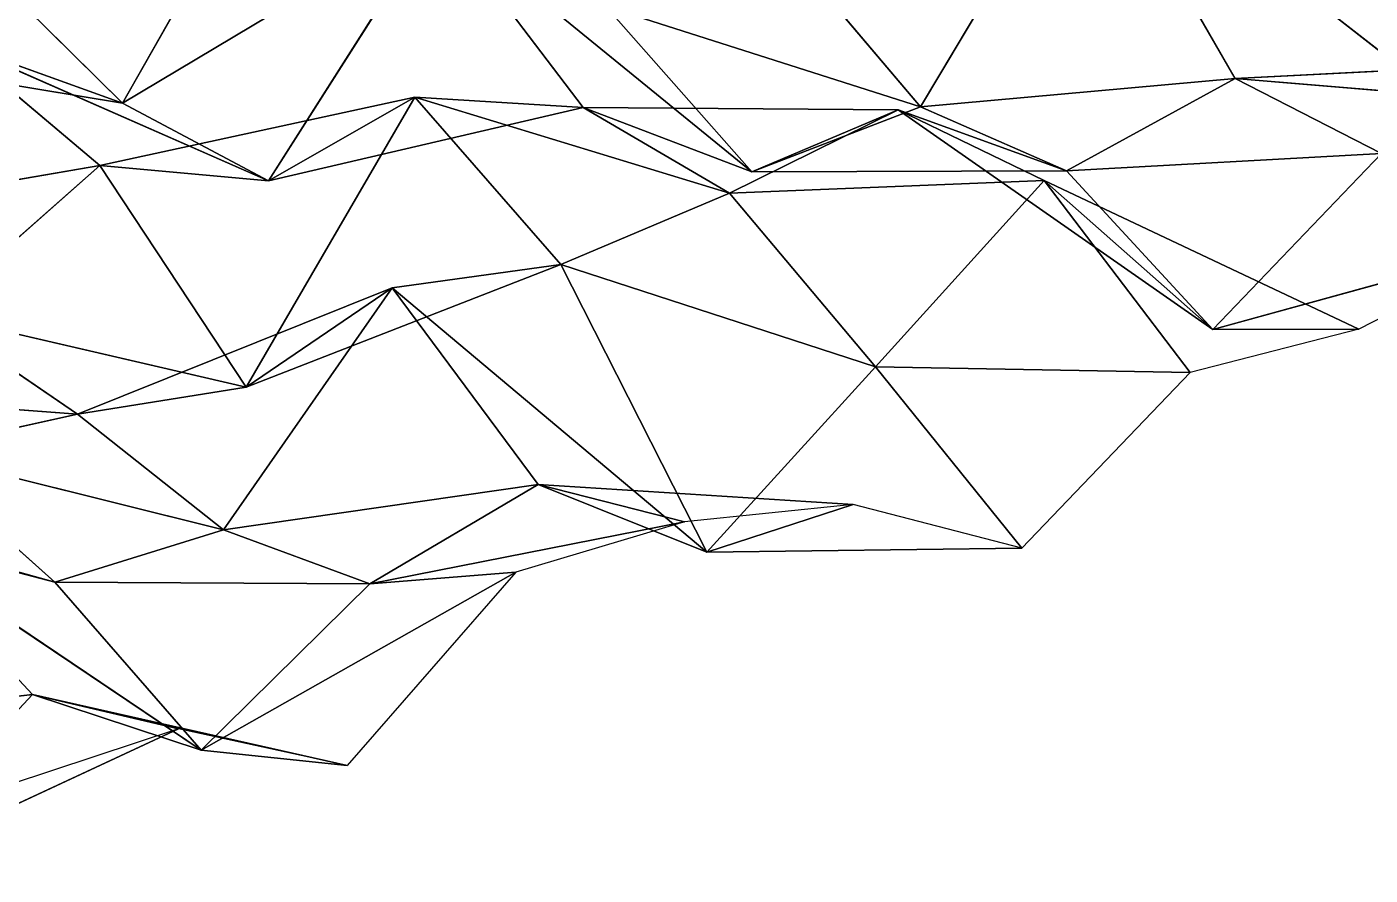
# Model space of a CAD drawing. Header units: metres. Extents: x -3703 to 431, y -1555 to 134.
# Drawn here: x -2841.1 to -2734.3, y -1331.8 to -1264.3 of the extents above; entities that cross this region are included whole.
import ezdxf

# ---------------------------------------------------------------- set-up
doc = ezdxf.new("R2010")
doc.units = ezdxf.units.M

msp = doc.modelspace()

# ---------------------------------------------------------------- linework, layer by layer
for p, q in [((-2820.1292, -1246.8057, -6536.412), (-2833.5454, -1270.3839, -6558.6357)), ((-2833.5454, -1270.3839, -6558.6357), (-2820.1292, -1246.8057, -6536.412)), ((-2756.6248, -1248.2195, -6534.263), (-2770.0413, -1270.6791, -6556.7363)), ((-2770.0413, -1270.6791, -6556.7363), (-2756.6248, -1248.2195, -6534.263)), ((-2731.5808, -1267.7461, -6542.728), (-2756.6248, -1248.2195, -6534.263)), ((-2756.6248, -1248.2195, -6534.263), (-2744.9973, -1268.4214, -6570.0723)), ((-2744.9973, -1268.4214, -6570.0723), (-2756.6248, -1248.2195, -6534.263)), ((-2756.6248, -1248.2195, -6534.263), (-2731.5808, -1267.7461, -6542.728)), ((-2808.5015, -1255.4285, -6574.811), (-2833.5454, -1270.3839, -6558.6357)), ((-2833.5454, -1270.3839, -6558.6357), (-2808.5015, -1255.4285, -6574.811)), ((-2808.5015, -1255.4285, -6574.811), (-2821.918, -1276.571, -6597.5786)), ((-2821.918, -1276.571, -6597.5786), (-2808.5015, -1255.4285, -6574.811)), ((-2783.4575, -1275.8444, -6583.077), (-2808.5015, -1255.4285, -6574.811)), ((-2808.5015, -1255.4285, -6574.811), (-2796.874, -1270.7253, -6611.7173)), ((-2796.874, -1270.7253, -6611.7173), (-2808.5015, -1255.4285, -6574.811)), ((-2808.5015, -1255.4285, -6574.811), (-2783.4575, -1275.8444, -6583.077)), ((-2781.6687, -1256.9564, -6519.478), (-2770.0413, -1270.6791, -6556.7363)), ((-2770.0413, -1270.6791, -6556.7363), (-2781.6687, -1256.9564, -6519.478)), ((-2845.173, -1258.8928, -6520.8784), (-2833.5454, -1270.3839, -6558.6357)), ((-2833.5454, -1270.3839, -6558.6357), (-2845.173, -1258.8928, -6520.8784)), ((-2770.0413, -1270.6791, -6556.7363), (-2795.0852, -1262.6846, -6545.693)), ((-2795.0852, -1262.6846, -6545.693), (-2783.4575, -1275.8444, -6583.077)), ((-2783.4575, -1275.8444, -6583.077), (-2795.0852, -1262.6846, -6545.693)), ((-2795.0852, -1262.6846, -6545.693), (-2770.0413, -1270.6791, -6556.7363)), ((-2833.5454, -1270.3839, -6558.6357), (-2858.5894, -1266.2579, -6546.727)), ((-2858.5894, -1266.2579, -6546.727), (-2833.5454, -1270.3839, -6558.6357)), ((-2833.5454, -1270.3839, -6558.6357), (-2846.962, -1265.5667, -6587.2085)), ((-2821.918, -1276.571, -6597.5786), (-2846.962, -1265.5667, -6587.2085)), ((-2846.962, -1265.5667, -6587.2085), (-2833.5454, -1270.3839, -6558.6357)), ((-2846.962, -1265.5667, -6587.2085), (-2835.3345, -1275.3444, -6625.3486)), ((-2835.3345, -1275.3444, -6625.3486), (-2846.962, -1265.5667, -6587.2085)), ((-2846.962, -1265.5667, -6587.2085), (-2821.918, -1276.571, -6597.5786)), ((-2744.9973, -1268.4214, -6570.0723), (-2770.0413, -1270.6791, -6556.7363)), ((-2770.0413, -1270.6791, -6556.7363), (-2744.9973, -1268.4214, -6570.0723)), ((-2744.9973, -1268.4214, -6570.0723), (-2758.4136, -1275.7657, -6595.926)), ((-2758.4136, -1275.7657, -6595.926), (-2744.9973, -1268.4214, -6570.0723)), ((-2731.5808, -1267.7461, -6542.728), (-2744.9973, -1268.4214, -6570.0723)), ((-2744.9973, -1268.4214, -6570.0723), (-2731.5808, -1267.7461, -6542.728)), ((-2719.9534, -1270.5332, -6582.431), (-2744.9973, -1268.4214, -6570.0723)), ((-2744.9973, -1268.4214, -6570.0723), (-2733.3696, -1274.4038, -6609.0615)), ((-2733.3696, -1274.4038, -6609.0615), (-2744.9973, -1268.4214, -6570.0723)), ((-2744.9973, -1268.4214, -6570.0723), (-2719.9534, -1270.5332, -6582.431)), ((-2810.2905, -1269.9021, -6639.3965), (-2835.3345, -1275.3444, -6625.3486)), ((-2835.3345, -1275.3444, -6625.3486), (-2810.2905, -1269.9021, -6639.3965)), ((-2833.5454, -1270.3839, -6558.6357), (-2821.918, -1276.571, -6597.5786)), ((-2821.918, -1276.571, -6597.5786), (-2833.5454, -1270.3839, -6558.6357)), ((-2810.2905, -1269.9021, -6639.3965), (-2823.7068, -1292.9878, -6661.73)), ((-2823.7068, -1292.9878, -6661.73), (-2810.2905, -1269.9021, -6639.3965)), ((-2821.918, -1276.571, -6597.5786), (-2810.2905, -1269.9021, -6639.3965)), ((-2810.2905, -1269.9021, -6639.3965), (-2821.918, -1276.571, -6597.5786)), ((-2796.874, -1270.7253, -6611.7173), (-2821.918, -1276.571, -6597.5786)), ((-2821.918, -1276.571, -6597.5786), (-2796.874, -1270.7253, -6611.7173)), ((-2796.874, -1270.7253, -6611.7173), (-2810.2905, -1269.9021, -6639.3965)), ((-2785.2466, -1277.542, -6650.5195), (-2810.2905, -1269.9021, -6639.3965)), ((-2810.2905, -1269.9021, -6639.3965), (-2796.874, -1270.7253, -6611.7173)), ((-2810.2905, -1269.9021, -6639.3965), (-2798.6628, -1283.2411, -6676.74)), ((-2798.6628, -1283.2411, -6676.74), (-2810.2905, -1269.9021, -6639.3965)), ((-2810.2905, -1269.9021, -6639.3965), (-2785.2466, -1277.542, -6650.5195)), ((-2783.4575, -1275.8444, -6583.077), (-2796.874, -1270.7253, -6611.7173)), ((-2771.83, -1270.9176, -6624.5054), (-2796.874, -1270.7253, -6611.7173)), ((-2796.874, -1270.7253, -6611.7173), (-2783.4575, -1275.8444, -6583.077)), ((-2796.874, -1270.7253, -6611.7173), (-2785.2466, -1277.542, -6650.5195)), ((-2785.2466, -1277.542, -6650.5195), (-2796.874, -1270.7253, -6611.7173)), ((-2796.874, -1270.7253, -6611.7173), (-2771.83, -1270.9176, -6624.5054)), ((-2770.0413, -1270.6791, -6556.7363), (-2783.4575, -1275.8444, -6583.077)), ((-2783.4575, -1275.8444, -6583.077), (-2770.0413, -1270.6791, -6556.7363)), ((-2770.0413, -1270.6791, -6556.7363), (-2758.4136, -1275.7657, -6595.926)), ((-2758.4136, -1275.7657, -6595.926), (-2770.0413, -1270.6791, -6556.7363)), ((-2771.83, -1270.9176, -6624.5054), (-2785.2466, -1277.542, -6650.5195)), ((-2785.2466, -1277.542, -6650.5195), (-2771.83, -1270.9176, -6624.5054)), ((-2783.4575, -1275.8444, -6583.077), (-2771.83, -1270.9176, -6624.5054)), ((-2771.83, -1270.9176, -6624.5054), (-2783.4575, -1275.8444, -6583.077)), ((-2758.4136, -1275.7657, -6595.926), (-2771.83, -1270.9176, -6624.5054)), ((-2746.7861, -1288.4128, -6633.4243), (-2771.83, -1270.9176, -6624.5054)), ((-2771.83, -1270.9176, -6624.5054), (-2758.4136, -1275.7657, -6595.926)), ((-2771.83, -1270.9176, -6624.5054), (-2760.2026, -1276.5552, -6663.5713)), ((-2760.2026, -1276.5552, -6663.5713), (-2771.83, -1270.9176, -6624.5054)), ((-2771.83, -1270.9176, -6624.5054), (-2746.7861, -1288.4128, -6633.4243)), ((-2733.3696, -1274.4038, -6609.0615), (-2758.4136, -1275.7657, -6595.926)), ((-2758.4136, -1275.7657, -6595.926), (-2733.3696, -1274.4038, -6609.0615)), ((-2733.3696, -1274.4038, -6609.0615), (-2746.7861, -1288.4128, -6633.4243)), ((-2746.7861, -1288.4128, -6633.4243), (-2733.3696, -1274.4038, -6609.0615)), ((-2835.3345, -1275.3444, -6625.3486), (-2860.3784, -1279.656, -6611.553)), ((-2860.3784, -1279.656, -6611.553), (-2835.3345, -1275.3444, -6625.3486)), ((-2835.3345, -1275.3444, -6625.3486), (-2848.7507, -1287.1956, -6650.194)), ((-2848.7507, -1287.1956, -6650.194), (-2835.3345, -1275.3444, -6625.3486)), ((-2821.918, -1276.571, -6597.5786), (-2835.3345, -1275.3444, -6625.3486)), ((-2835.3345, -1275.3444, -6625.3486), (-2821.918, -1276.571, -6597.5786)), ((-2835.3345, -1275.3444, -6625.3486), (-2823.7068, -1292.9878, -6661.73)), ((-2823.7068, -1292.9878, -6661.73), (-2835.3345, -1275.3444, -6625.3486)), ((-2758.4136, -1275.7657, -6595.926), (-2783.4575, -1275.8444, -6583.077)), ((-2783.4575, -1275.8444, -6583.077), (-2758.4136, -1275.7657, -6595.926)), ((-2758.4136, -1275.7657, -6595.926), (-2746.7861, -1288.4128, -6633.4243)), ((-2746.7861, -1288.4128, -6633.4243), (-2758.4136, -1275.7657, -6595.926)), ((-2760.2026, -1276.5552, -6663.5713), (-2785.2466, -1277.542, -6650.5195)), ((-2785.2466, -1277.542, -6650.5195), (-2760.2026, -1276.5552, -6663.5713)), ((-2760.2026, -1276.5552, -6663.5713), (-2773.619, -1291.3834, -6687.751)), ((-2773.619, -1291.3834, -6687.751), (-2760.2026, -1276.5552, -6663.5713)), ((-2746.7861, -1288.4128, -6633.4243), (-2760.2026, -1276.5552, -6663.5713)), ((-2735.1587, -1288.3682, -6673.761), (-2760.2026, -1276.5552, -6663.5713)), ((-2760.2026, -1276.5552, -6663.5713), (-2746.7861, -1288.4128, -6633.4243)), ((-2760.2026, -1276.5552, -6663.5713), (-2748.575, -1291.8253, -6700.4834)), ((-2748.575, -1291.8253, -6700.4834), (-2760.2026, -1276.5552, -6663.5713)), ((-2760.2026, -1276.5552, -6663.5713), (-2735.1587, -1288.3682, -6673.761)), ((-2785.2466, -1277.542, -6650.5195), (-2798.6628, -1283.2411, -6676.74)), ((-2798.6628, -1283.2411, -6676.74), (-2785.2466, -1277.542, -6650.5195)), ((-2785.2466, -1277.542, -6650.5195), (-2773.619, -1291.3834, -6687.751)), ((-2773.619, -1291.3834, -6687.751), (-2785.2466, -1277.542, -6650.5195)), ((-2721.7422, -1281.5182, -6647.7974), (-2746.7861, -1288.4128, -6633.4243)), ((-2746.7861, -1288.4128, -6633.4243), (-2721.7422, -1281.5182, -6647.7974)), ((-2721.7422, -1281.5182, -6647.7974), (-2735.1587, -1288.3682, -6673.761)), ((-2798.6628, -1283.2411, -6676.74), (-2823.7068, -1292.9878, -6661.73)), ((-2823.7068, -1292.9878, -6661.73), (-2798.6628, -1283.2411, -6676.74)), ((-2798.6628, -1283.2411, -6676.74), (-2812.0793, -1285.0754, -6703.8257)), ((-2812.0793, -1285.0754, -6703.8257), (-2798.6628, -1283.2411, -6676.74)), ((-2773.619, -1291.3834, -6687.751), (-2798.6628, -1283.2411, -6676.74)), ((-2798.6628, -1283.2411, -6676.74), (-2787.0354, -1306.1385, -6711.947)), ((-2787.0354, -1306.1385, -6711.947), (-2798.6628, -1283.2411, -6676.74)), ((-2798.6628, -1283.2411, -6676.74), (-2773.619, -1291.3834, -6687.751)), ((-2812.0793, -1285.0754, -6703.8257), (-2837.1233, -1295.1366, -6688.7446)), ((-2837.1233, -1295.1366, -6688.7446), (-2812.0793, -1285.0754, -6703.8257)), ((-2812.0793, -1285.0754, -6703.8257), (-2825.4956, -1304.3486, -6727.0117)), ((-2825.4956, -1304.3486, -6727.0117), (-2812.0793, -1285.0754, -6703.8257)), ((-2823.7068, -1292.9878, -6661.73), (-2812.0793, -1285.0754, -6703.8257)), ((-2812.0793, -1285.0754, -6703.8257), (-2823.7068, -1292.9878, -6661.73)), ((-2787.0354, -1306.1385, -6711.947), (-2812.0793, -1285.0754, -6703.8257)), ((-2812.0793, -1285.0754, -6703.8257), (-2800.4517, -1300.7421, -6740.6494)), ((-2800.4517, -1300.7421, -6740.6494), (-2812.0793, -1285.0754, -6703.8257)), ((-2812.0793, -1285.0754, -6703.8257), (-2787.0354, -1306.1385, -6711.947)), ((-2823.7068, -1292.9878, -6661.73), (-2848.7507, -1287.1956, -6650.194)), ((-2848.7507, -1287.1956, -6650.194), (-2837.1233, -1295.1366, -6688.7446)), ((-2837.1233, -1295.1366, -6688.7446), (-2848.7507, -1287.1956, -6650.194)), ((-2848.7507, -1287.1956, -6650.194), (-2823.7068, -1292.9878, -6661.73)), ((-2735.1587, -1288.3682, -6673.761), (-2748.575, -1291.8253, -6700.4834)), ((-2746.7861, -1288.4128, -6633.4243), (-2735.1587, -1288.3682, -6673.761)), ((-2735.1587, -1288.3682, -6673.761), (-2746.7861, -1288.4128, -6633.4243)), ((-2773.619, -1291.3834, -6687.751), (-2787.0354, -1306.1385, -6711.947)), ((-2787.0354, -1306.1385, -6711.947), (-2773.619, -1291.3834, -6687.751)), ((-2748.575, -1291.8253, -6700.4834), (-2773.619, -1291.3834, -6687.751)), ((-2773.619, -1291.3834, -6687.751), (-2761.9915, -1305.8137, -6724.8506)), ((-2761.9915, -1305.8137, -6724.8506), (-2773.619, -1291.3834, -6687.751)), ((-2773.619, -1291.3834, -6687.751), (-2748.575, -1291.8253, -6700.4834)), ((-2748.575, -1291.8253, -6700.4834), (-2761.9915, -1305.8137, -6724.8506)), ((-2837.1233, -1295.1366, -6688.7446), (-2862.1672, -1293.266, -6676.3315)), ((-2862.1672, -1293.266, -6676.3315), (-2837.1233, -1295.1366, -6688.7446)), ((-2823.7068, -1292.9878, -6661.73), (-2837.1233, -1295.1366, -6688.7446)), ((-2837.1233, -1295.1366, -6688.7446), (-2823.7068, -1292.9878, -6661.73)), ((-2837.1233, -1295.1366, -6688.7446), (-2850.5396, -1298.1274, -6715.572)), ((-2850.5396, -1298.1274, -6715.572), (-2837.1233, -1295.1366, -6688.7446)), ((-2837.1233, -1295.1366, -6688.7446), (-2825.4956, -1304.3486, -6727.0117)), ((-2825.4956, -1304.3486, -6727.0117), (-2837.1233, -1295.1366, -6688.7446)), ((-2825.4956, -1304.3486, -6727.0117), (-2850.5396, -1298.1274, -6715.572)), ((-2850.5396, -1298.1274, -6715.572), (-2838.912, -1308.5192, -6753.5747)), ((-2838.912, -1308.5192, -6753.5747), (-2850.5396, -1298.1274, -6715.572)), ((-2850.5396, -1298.1274, -6715.572), (-2825.4956, -1304.3486, -6727.0117)), ((-2800.4517, -1300.7421, -6740.6494), (-2825.4956, -1304.3486, -6727.0117)), ((-2825.4956, -1304.3486, -6727.0117), (-2800.4517, -1300.7421, -6740.6494)), ((-2800.4517, -1300.7421, -6740.6494), (-2813.8682, -1308.6521, -6766.376)), ((-2813.8682, -1308.6521, -6766.376), (-2800.4517, -1300.7421, -6740.6494)), ((-2787.0354, -1306.1385, -6711.947), (-2800.4517, -1300.7421, -6740.6494)), ((-2775.4077, -1302.3395, -6753.1235), (-2800.4517, -1300.7421, -6740.6494)), ((-2800.4517, -1300.7421, -6740.6494), (-2787.0354, -1306.1385, -6711.947)), ((-2800.4517, -1300.7421, -6740.6494), (-2788.8242, -1303.7213, -6780.31)), ((-2788.8242, -1303.7213, -6780.31), (-2800.4517, -1300.7421, -6740.6494)), ((-2800.4517, -1300.7421, -6740.6494), (-2775.4077, -1302.3395, -6753.1235)), ((-2838.912, -1308.5192, -6753.5747), (-2863.956, -1301.5518, -6742.3013)), ((-2863.956, -1301.5518, -6742.3013), (-2838.912, -1308.5192, -6753.5747)), ((-2775.4077, -1302.3395, -6753.1235), (-2788.8242, -1303.7213, -6780.31)), ((-2787.0354, -1306.1385, -6711.947), (-2775.4077, -1302.3395, -6753.1235)), ((-2775.4077, -1302.3395, -6753.1235), (-2787.0354, -1306.1385, -6711.947)), ((-2761.9915, -1305.8137, -6724.8506), (-2775.4077, -1302.3395, -6753.1235)), ((-2788.8242, -1303.7213, -6780.31), (-2813.8682, -1308.6521, -6766.376)), ((-2813.8682, -1308.6521, -6766.376), (-2788.8242, -1303.7213, -6780.31)), ((-2788.8242, -1303.7213, -6780.31), (-2802.2407, -1307.713, -6806.9126)), ((-2838.912, -1308.5192, -6753.5747), (-2852.3286, -1305.0265, -6781.851)), ((-2827.2847, -1321.882, -6790.913), (-2852.3286, -1305.0265, -6781.851)), ((-2852.3286, -1305.0265, -6781.851), (-2838.912, -1308.5192, -6753.5747)), ((-2852.3286, -1305.0265, -6781.851), (-2840.701, -1317.4501, -6819.3994)), ((-2840.701, -1317.4501, -6819.3994), (-2852.3286, -1305.0265, -6781.851)), ((-2852.3286, -1305.0265, -6781.851), (-2827.2847, -1321.882, -6790.913)), ((-2825.4956, -1304.3486, -6727.0117), (-2838.912, -1308.5192, -6753.5747)), ((-2838.912, -1308.5192, -6753.5747), (-2825.4956, -1304.3486, -6727.0117)), ((-2825.4956, -1304.3486, -6727.0117), (-2813.8682, -1308.6521, -6766.376)), ((-2813.8682, -1308.6521, -6766.376), (-2825.4956, -1304.3486, -6727.0117)), ((-2761.9915, -1305.8137, -6724.8506), (-2787.0354, -1306.1385, -6711.947)), ((-2787.0354, -1306.1385, -6711.947), (-2761.9915, -1305.8137, -6724.8506)), ((-2802.2407, -1307.713, -6806.9126), (-2827.2847, -1321.882, -6790.913)), ((-2827.2847, -1321.882, -6790.913), (-2802.2407, -1307.713, -6806.9126)), ((-2802.2407, -1307.713, -6806.9126), (-2815.657, -1323.121, -6830.963)), ((-2813.8682, -1308.6521, -6766.376), (-2802.2407, -1307.713, -6806.9126)), ((-2802.2407, -1307.713, -6806.9126), (-2813.8682, -1308.6521, -6766.376)), ((-2813.8682, -1308.6521, -6766.376), (-2838.912, -1308.5192, -6753.5747)), ((-2838.912, -1308.5192, -6753.5747), (-2827.2847, -1321.882, -6790.913)), ((-2827.2847, -1321.882, -6790.913), (-2838.912, -1308.5192, -6753.5747)), ((-2838.912, -1308.5192, -6753.5747), (-2813.8682, -1308.6521, -6766.376)), ((-2813.8682, -1308.6521, -6766.376), (-2827.2847, -1321.882, -6790.913)), ((-2827.2847, -1321.882, -6790.913), (-2813.8682, -1308.6521, -6766.376)), ((-2840.701, -1317.4501, -6819.3994), (-2865.7449, -1320.44, -6805.9)), ((-2865.7449, -1320.44, -6805.9), (-2840.701, -1317.4501, -6819.3994)), ((-2840.701, -1317.4501, -6819.3994), (-2854.1174, -1331.8347, -6843.6787)), ((-2854.1174, -1331.8347, -6843.6787), (-2840.701, -1317.4501, -6819.3994)), ((-2827.2847, -1321.882, -6790.913), (-2840.701, -1317.4501, -6819.3994)), ((-2815.657, -1323.121, -6830.963), (-2840.701, -1317.4501, -6819.3994)), ((-2840.701, -1317.4501, -6819.3994), (-2827.2847, -1321.882, -6790.913)), ((-2840.701, -1317.4501, -6819.3994), (-2829.0735, -1320.1991, -6859.112)), ((-2829.0735, -1320.1991, -6859.112), (-2840.701, -1317.4501, -6819.3994)), ((-2840.701, -1317.4501, -6819.3994), (-2815.657, -1323.121, -6830.963)), ((-2829.0735, -1320.1991, -6859.112), (-2854.1174, -1331.8347, -6843.6787)), ((-2854.1174, -1331.8347, -6843.6787), (-2829.0735, -1320.1991, -6859.112)), ((-2829.0735, -1320.1991, -6859.112), (-2842.4897, -1324.6271, -6885.617)), ((-2815.657, -1323.121, -6830.963), (-2829.0735, -1320.1991, -6859.112)), ((-2827.2847, -1321.882, -6790.913), (-2815.657, -1323.121, -6830.963)), ((-2815.657, -1323.121, -6830.963), (-2827.2847, -1321.882, -6790.913))]:
    msp.add_line(p, q)
for points in [[(-2743.2085, -1243.0353, -6507.927), (-2731.5808, -1267.7461, -6542.728), (-2756.6248, -1248.2195, -6534.263), (-2756.6248, -1248.2194, -6534.263)], [(-2731.5808, -1267.7461, -6542.728), (-2743.2085, -1243.0353, -6507.927), (-2718.1646, -1258.4031, -6517.322), (-2718.1646, -1258.403, -6517.322)], [(-2833.5454, -1270.3839, -6558.6357), (-2845.173, -1258.8928, -6520.8784), (-2820.1292, -1246.8057, -6536.412), (-2820.1292, -1246.8055, -6536.412)], [(-2820.1292, -1246.8057, -6536.412), (-2808.5015, -1255.4285, -6574.811), (-2833.5454, -1270.3839, -6558.6357), (-2833.5454, -1270.3838, -6558.6357)], [(-2770.0413, -1270.6791, -6556.7363), (-2781.6687, -1256.9564, -6519.478), (-2756.6248, -1248.2195, -6534.263), (-2756.6248, -1248.2194, -6534.263)], [(-2756.6248, -1248.2195, -6534.263), (-2744.9973, -1268.4214, -6570.0723), (-2770.0413, -1270.6791, -6556.7363), (-2770.0413, -1270.679, -6556.7363)], [(-2744.9973, -1268.4214, -6570.0723), (-2756.6248, -1248.2195, -6534.263), (-2731.5808, -1267.7461, -6542.728), (-2731.5808, -1267.746, -6542.728)], [(-2821.918, -1276.571, -6597.5786), (-2833.5454, -1270.3839, -6558.6357), (-2808.5015, -1255.4285, -6574.811), (-2808.5015, -1255.4283, -6574.811)], [(-2808.5015, -1255.4285, -6574.811), (-2796.874, -1270.7253, -6611.7173), (-2821.918, -1276.571, -6597.5786), (-2821.918, -1276.5709, -6597.5786)], [(-2795.0852, -1262.6846, -6545.693), (-2783.4575, -1275.8444, -6583.077), (-2808.5015, -1255.4285, -6574.811), (-2808.5015, -1255.4283, -6574.811)], [(-2796.874, -1270.7253, -6611.7173), (-2808.5015, -1255.4285, -6574.811), (-2783.4575, -1275.8444, -6583.077), (-2783.4575, -1275.8442, -6583.077)], [(-2781.6687, -1256.9564, -6519.478), (-2770.0413, -1270.6791, -6556.7363), (-2795.0852, -1262.6846, -6545.693), (-2795.0852, -1262.6844, -6545.693)], [(-2845.173, -1258.8928, -6520.8784), (-2833.5454, -1270.3839, -6558.6357), (-2858.5894, -1266.2579, -6546.727), (-2858.5894, -1266.2578, -6546.727)], [(-2783.4575, -1275.8444, -6583.077), (-2795.0852, -1262.6846, -6545.693), (-2770.0413, -1270.6791, -6556.7363), (-2770.0413, -1270.679, -6556.7363)], [(-2846.962, -1265.5667, -6587.2085), (-2835.3345, -1275.3444, -6625.3486), (-2860.3784, -1279.656, -6611.553), (-2860.3784, -1279.6559, -6611.553)], [(-2846.962, -1265.5667, -6587.2085), (-2858.5894, -1266.2579, -6546.727), (-2833.5454, -1270.3839, -6558.6357), (-2833.5454, -1270.3838, -6558.6357)], [(-2833.5454, -1270.3839, -6558.6357), (-2821.918, -1276.571, -6597.5786), (-2846.962, -1265.5667, -6587.2085), (-2846.962, -1265.5665, -6587.2085)], [(-2835.3345, -1275.3444, -6625.3486), (-2846.962, -1265.5667, -6587.2085), (-2821.918, -1276.571, -6597.5786), (-2821.918, -1276.5709, -6597.5786)], [(-2758.4136, -1275.7657, -6595.926), (-2770.0413, -1270.6791, -6556.7363), (-2744.9973, -1268.4214, -6570.0723), (-2744.9973, -1268.4213, -6570.0723)], [(-2744.9973, -1268.4214, -6570.0723), (-2733.3696, -1274.4038, -6609.0615), (-2758.4136, -1275.7657, -6595.926), (-2758.4136, -1275.7656, -6595.926)], [(-2731.5808, -1267.7461, -6542.728), (-2719.9534, -1270.5332, -6582.431), (-2744.9973, -1268.4214, -6570.0723), (-2744.9973, -1268.4213, -6570.0723)], [(-2733.3696, -1274.4038, -6609.0615), (-2744.9973, -1268.4214, -6570.0723), (-2719.9534, -1270.5332, -6582.431), (-2719.9534, -1270.5331, -6582.431)], [(-2823.7068, -1292.9878, -6661.73), (-2835.3345, -1275.3444, -6625.3486), (-2810.2905, -1269.9021, -6639.3965), (-2810.2905, -1269.902, -6639.3965)], [(-2821.918, -1276.571, -6597.5786), (-2810.2905, -1269.9021, -6639.3965), (-2835.3345, -1275.3444, -6625.3486), (-2835.3345, -1275.3442, -6625.3486)], [(-2810.2905, -1269.9021, -6639.3965), (-2798.6628, -1283.2411, -6676.74), (-2823.7068, -1292.9878, -6661.73), (-2823.7068, -1292.9877, -6661.73)], [(-2810.2905, -1269.9021, -6639.3965), (-2821.918, -1276.571, -6597.5786), (-2796.874, -1270.7253, -6611.7173), (-2796.874, -1270.7252, -6611.7173)], [(-2796.874, -1270.7253, -6611.7173), (-2785.2466, -1277.542, -6650.5195), (-2810.2905, -1269.9021, -6639.3965), (-2810.2905, -1269.902, -6639.3965)], [(-2798.6628, -1283.2411, -6676.74), (-2810.2905, -1269.9021, -6639.3965), (-2785.2466, -1277.542, -6650.5195), (-2785.2466, -1277.5419, -6650.5195)], [(-2783.4575, -1275.8444, -6583.077), (-2771.83, -1270.9176, -6624.5054), (-2796.874, -1270.7253, -6611.7173), (-2796.874, -1270.7252, -6611.7173)], [(-2785.2466, -1277.542, -6650.5195), (-2796.874, -1270.7253, -6611.7173), (-2771.83, -1270.9176, -6624.5054), (-2771.83, -1270.9175, -6624.5054)], [(-2770.0413, -1270.6791, -6556.7363), (-2758.4136, -1275.7657, -6595.926), (-2783.4575, -1275.8444, -6583.077), (-2783.4575, -1275.8442, -6583.077)], [(-2771.83, -1270.9176, -6624.5054), (-2760.2026, -1276.5552, -6663.5713), (-2785.2466, -1277.542, -6650.5195), (-2785.2466, -1277.5419, -6650.5195)], [(-2771.83, -1270.9176, -6624.5054), (-2783.4575, -1275.8444, -6583.077), (-2758.4136, -1275.7657, -6595.926), (-2758.4136, -1275.7656, -6595.926)], [(-2758.4136, -1275.7657, -6595.926), (-2746.7861, -1288.4128, -6633.4243), (-2771.83, -1270.9176, -6624.5054), (-2771.83, -1270.9175, -6624.5054)], [(-2760.2026, -1276.5552, -6663.5713), (-2771.83, -1270.9176, -6624.5054), (-2746.7861, -1288.4128, -6633.4243), (-2746.7861, -1288.4127, -6633.4243)], [(-2746.7861, -1288.4128, -6633.4243), (-2758.4136, -1275.7657, -6595.926), (-2733.3696, -1274.4038, -6609.0615), (-2733.3696, -1274.4037, -6609.0615)], [(-2733.3696, -1274.4038, -6609.0615), (-2721.7422, -1281.5182, -6647.7974), (-2746.7861, -1288.4128, -6633.4243), (-2746.7861, -1288.4127, -6633.4243)], [(-2848.7507, -1287.1956, -6650.194), (-2860.3784, -1279.656, -6611.553), (-2835.3345, -1275.3444, -6625.3486), (-2835.3345, -1275.3442, -6625.3486)], [(-2835.3345, -1275.3444, -6625.3486), (-2823.7068, -1292.9878, -6661.73), (-2848.7507, -1287.1956, -6650.194), (-2848.7507, -1287.1954, -6650.194)], [(-2773.619, -1291.3834, -6687.751), (-2785.2466, -1277.542, -6650.5195), (-2760.2026, -1276.5552, -6663.5713), (-2760.2026, -1276.555, -6663.5713)], [(-2760.2026, -1276.5552, -6663.5713), (-2748.575, -1291.8253, -6700.4834), (-2773.619, -1291.3834, -6687.751), (-2773.619, -1291.3833, -6687.751)], [(-2746.7861, -1288.4128, -6633.4243), (-2735.1587, -1288.3682, -6673.761), (-2760.2026, -1276.5552, -6663.5713), (-2760.2026, -1276.555, -6663.5713)], [(-2748.575, -1291.8253, -6700.4834), (-2760.2026, -1276.5552, -6663.5713), (-2735.1587, -1288.3682, -6673.761), (-2735.1587, -1288.368, -6673.761)], [(-2785.2466, -1277.542, -6650.5195), (-2773.619, -1291.3834, -6687.751), (-2798.6628, -1283.2411, -6676.74), (-2798.6628, -1283.241, -6676.74)], [(-2735.1587, -1288.3682, -6673.761), (-2746.7861, -1288.4128, -6633.4243), (-2721.7422, -1281.5182, -6647.7974), (-2721.7422, -1281.5181, -6647.7974)], [(-2812.0793, -1285.0754, -6703.8257), (-2823.7068, -1292.9878, -6661.73), (-2798.6628, -1283.2411, -6676.74), (-2798.6628, -1283.241, -6676.74)], [(-2798.6628, -1283.2411, -6676.74), (-2787.0354, -1306.1385, -6711.947), (-2812.0793, -1285.0754, -6703.8257), (-2812.0793, -1285.0753, -6703.8257)], [(-2787.0354, -1306.1385, -6711.947), (-2798.6628, -1283.2411, -6676.74), (-2773.619, -1291.3834, -6687.751), (-2773.619, -1291.3833, -6687.751)], [(-2825.4956, -1304.3486, -6727.0117), (-2837.1233, -1295.1366, -6688.7446), (-2812.0793, -1285.0754, -6703.8257), (-2812.0793, -1285.0753, -6703.8257)], [(-2823.7068, -1292.9878, -6661.73), (-2812.0793, -1285.0754, -6703.8257), (-2837.1233, -1295.1366, -6688.7446), (-2837.1233, -1295.1365, -6688.7446)], [(-2812.0793, -1285.0754, -6703.8257), (-2800.4517, -1300.7421, -6740.6494), (-2825.4956, -1304.3486, -6727.0117), (-2825.4956, -1304.3485, -6727.0117)], [(-2800.4517, -1300.7421, -6740.6494), (-2812.0793, -1285.0754, -6703.8257), (-2787.0354, -1306.1385, -6711.947), (-2787.0354, -1306.1384, -6711.947)], [(-2848.7507, -1287.1956, -6650.194), (-2837.1233, -1295.1366, -6688.7446), (-2862.1672, -1293.266, -6676.3315), (-2862.1672, -1293.2659, -6676.3315)], [(-2837.1233, -1295.1366, -6688.7446), (-2848.7507, -1287.1956, -6650.194), (-2823.7068, -1292.9878, -6661.73), (-2823.7068, -1292.9877, -6661.73)], [(-2773.619, -1291.3834, -6687.751), (-2761.9915, -1305.8137, -6724.8506), (-2787.0354, -1306.1385, -6711.947), (-2787.0354, -1306.1384, -6711.947)], [(-2761.9915, -1305.8137, -6724.8506), (-2773.619, -1291.3834, -6687.751), (-2748.575, -1291.8253, -6700.4834), (-2748.575, -1291.8252, -6700.4834)], [(-2850.5396, -1298.1274, -6715.572), (-2862.1672, -1293.266, -6676.3315), (-2837.1233, -1295.1366, -6688.7446), (-2837.1233, -1295.1365, -6688.7446)], [(-2837.1233, -1295.1366, -6688.7446), (-2825.4956, -1304.3486, -6727.0117), (-2850.5396, -1298.1274, -6715.572), (-2850.5396, -1298.1273, -6715.572)], [(-2850.5396, -1298.1274, -6715.572), (-2838.912, -1308.5192, -6753.5747), (-2863.956, -1301.5518, -6742.3013), (-2863.956, -1301.5516, -6742.3013)], [(-2838.912, -1308.5192, -6753.5747), (-2850.5396, -1298.1274, -6715.572), (-2825.4956, -1304.3486, -6727.0117), (-2825.4956, -1304.3485, -6727.0117)], [(-2813.8682, -1308.6521, -6766.376), (-2825.4956, -1304.3486, -6727.0117), (-2800.4517, -1300.7421, -6740.6494), (-2800.4517, -1300.742, -6740.6494)], [(-2800.4517, -1300.7421, -6740.6494), (-2788.8242, -1303.7213, -6780.31), (-2813.8682, -1308.6521, -6766.376), (-2813.8682, -1308.652, -6766.376)], [(-2787.0354, -1306.1385, -6711.947), (-2775.4077, -1302.3395, -6753.1235), (-2800.4517, -1300.7421, -6740.6494), (-2800.4517, -1300.742, -6740.6494)], [(-2788.8242, -1303.7213, -6780.31), (-2800.4517, -1300.7421, -6740.6494), (-2775.4077, -1302.3395, -6753.1235), (-2775.4077, -1302.3394, -6753.1235)], [(-2852.3286, -1305.0265, -6781.851), (-2863.956, -1301.5518, -6742.3013), (-2838.912, -1308.5192, -6753.5747), (-2838.912, -1308.519, -6753.5747)], [(-2775.4077, -1302.3395, -6753.1235), (-2787.0354, -1306.1385, -6711.947), (-2761.9915, -1305.8137, -6724.8506), (-2761.9915, -1305.8136, -6724.8506)], [(-2802.2407, -1307.713, -6806.9126), (-2813.8682, -1308.6521, -6766.376), (-2788.8242, -1303.7213, -6780.31), (-2788.8242, -1303.7212, -6780.31)], [(-2852.3286, -1305.0265, -6781.851), (-2840.701, -1317.4501, -6819.3994), (-2865.7449, -1320.44, -6805.9), (-2865.7449, -1320.4398, -6805.9)], [(-2838.912, -1308.5192, -6753.5747), (-2827.2847, -1321.882, -6790.913), (-2852.3286, -1305.0265, -6781.851), (-2852.3286, -1305.0264, -6781.851)], [(-2840.701, -1317.4501, -6819.3994), (-2852.3286, -1305.0265, -6781.851), (-2827.2847, -1321.882, -6790.913), (-2827.2847, -1321.8818, -6790.913)], [(-2825.4956, -1304.3486, -6727.0117), (-2813.8682, -1308.6521, -6766.376), (-2838.912, -1308.5192, -6753.5747), (-2838.912, -1308.519, -6753.5747)], [(-2815.657, -1323.121, -6830.963), (-2827.2847, -1321.882, -6790.913), (-2802.2407, -1307.713, -6806.9126), (-2802.2407, -1307.7129, -6806.9126)], [(-2813.8682, -1308.6521, -6766.376), (-2802.2407, -1307.713, -6806.9126), (-2827.2847, -1321.882, -6790.913), (-2827.2847, -1321.8818, -6790.913)], [(-2827.2847, -1321.882, -6790.913), (-2838.912, -1308.5192, -6753.5747), (-2813.8682, -1308.6521, -6766.376), (-2813.8682, -1308.652, -6766.376)], [(-2854.1174, -1331.8347, -6843.6787), (-2865.7449, -1320.44, -6805.9), (-2840.701, -1317.4501, -6819.3994), (-2840.701, -1317.45, -6819.3994)], [(-2840.701, -1317.4501, -6819.3994), (-2829.0735, -1320.1991, -6859.112), (-2854.1174, -1331.8347, -6843.6787), (-2854.1174, -1331.8346, -6843.6787)], [(-2827.2847, -1321.882, -6790.913), (-2815.657, -1323.121, -6830.963), (-2840.701, -1317.4501, -6819.3994), (-2840.701, -1317.45, -6819.3994)], [(-2829.0735, -1320.1991, -6859.112), (-2840.701, -1317.4501, -6819.3994), (-2815.657, -1323.121, -6830.963), (-2815.657, -1323.1208, -6830.963)], [(-2842.4897, -1324.6271, -6885.617), (-2854.1174, -1331.8347, -6843.6787), (-2829.0735, -1320.1991, -6859.112), (-2829.0735, -1320.199, -6859.112)]]:
    msp.add_3dface(points)

doc.saveas('drawing.dxf')
